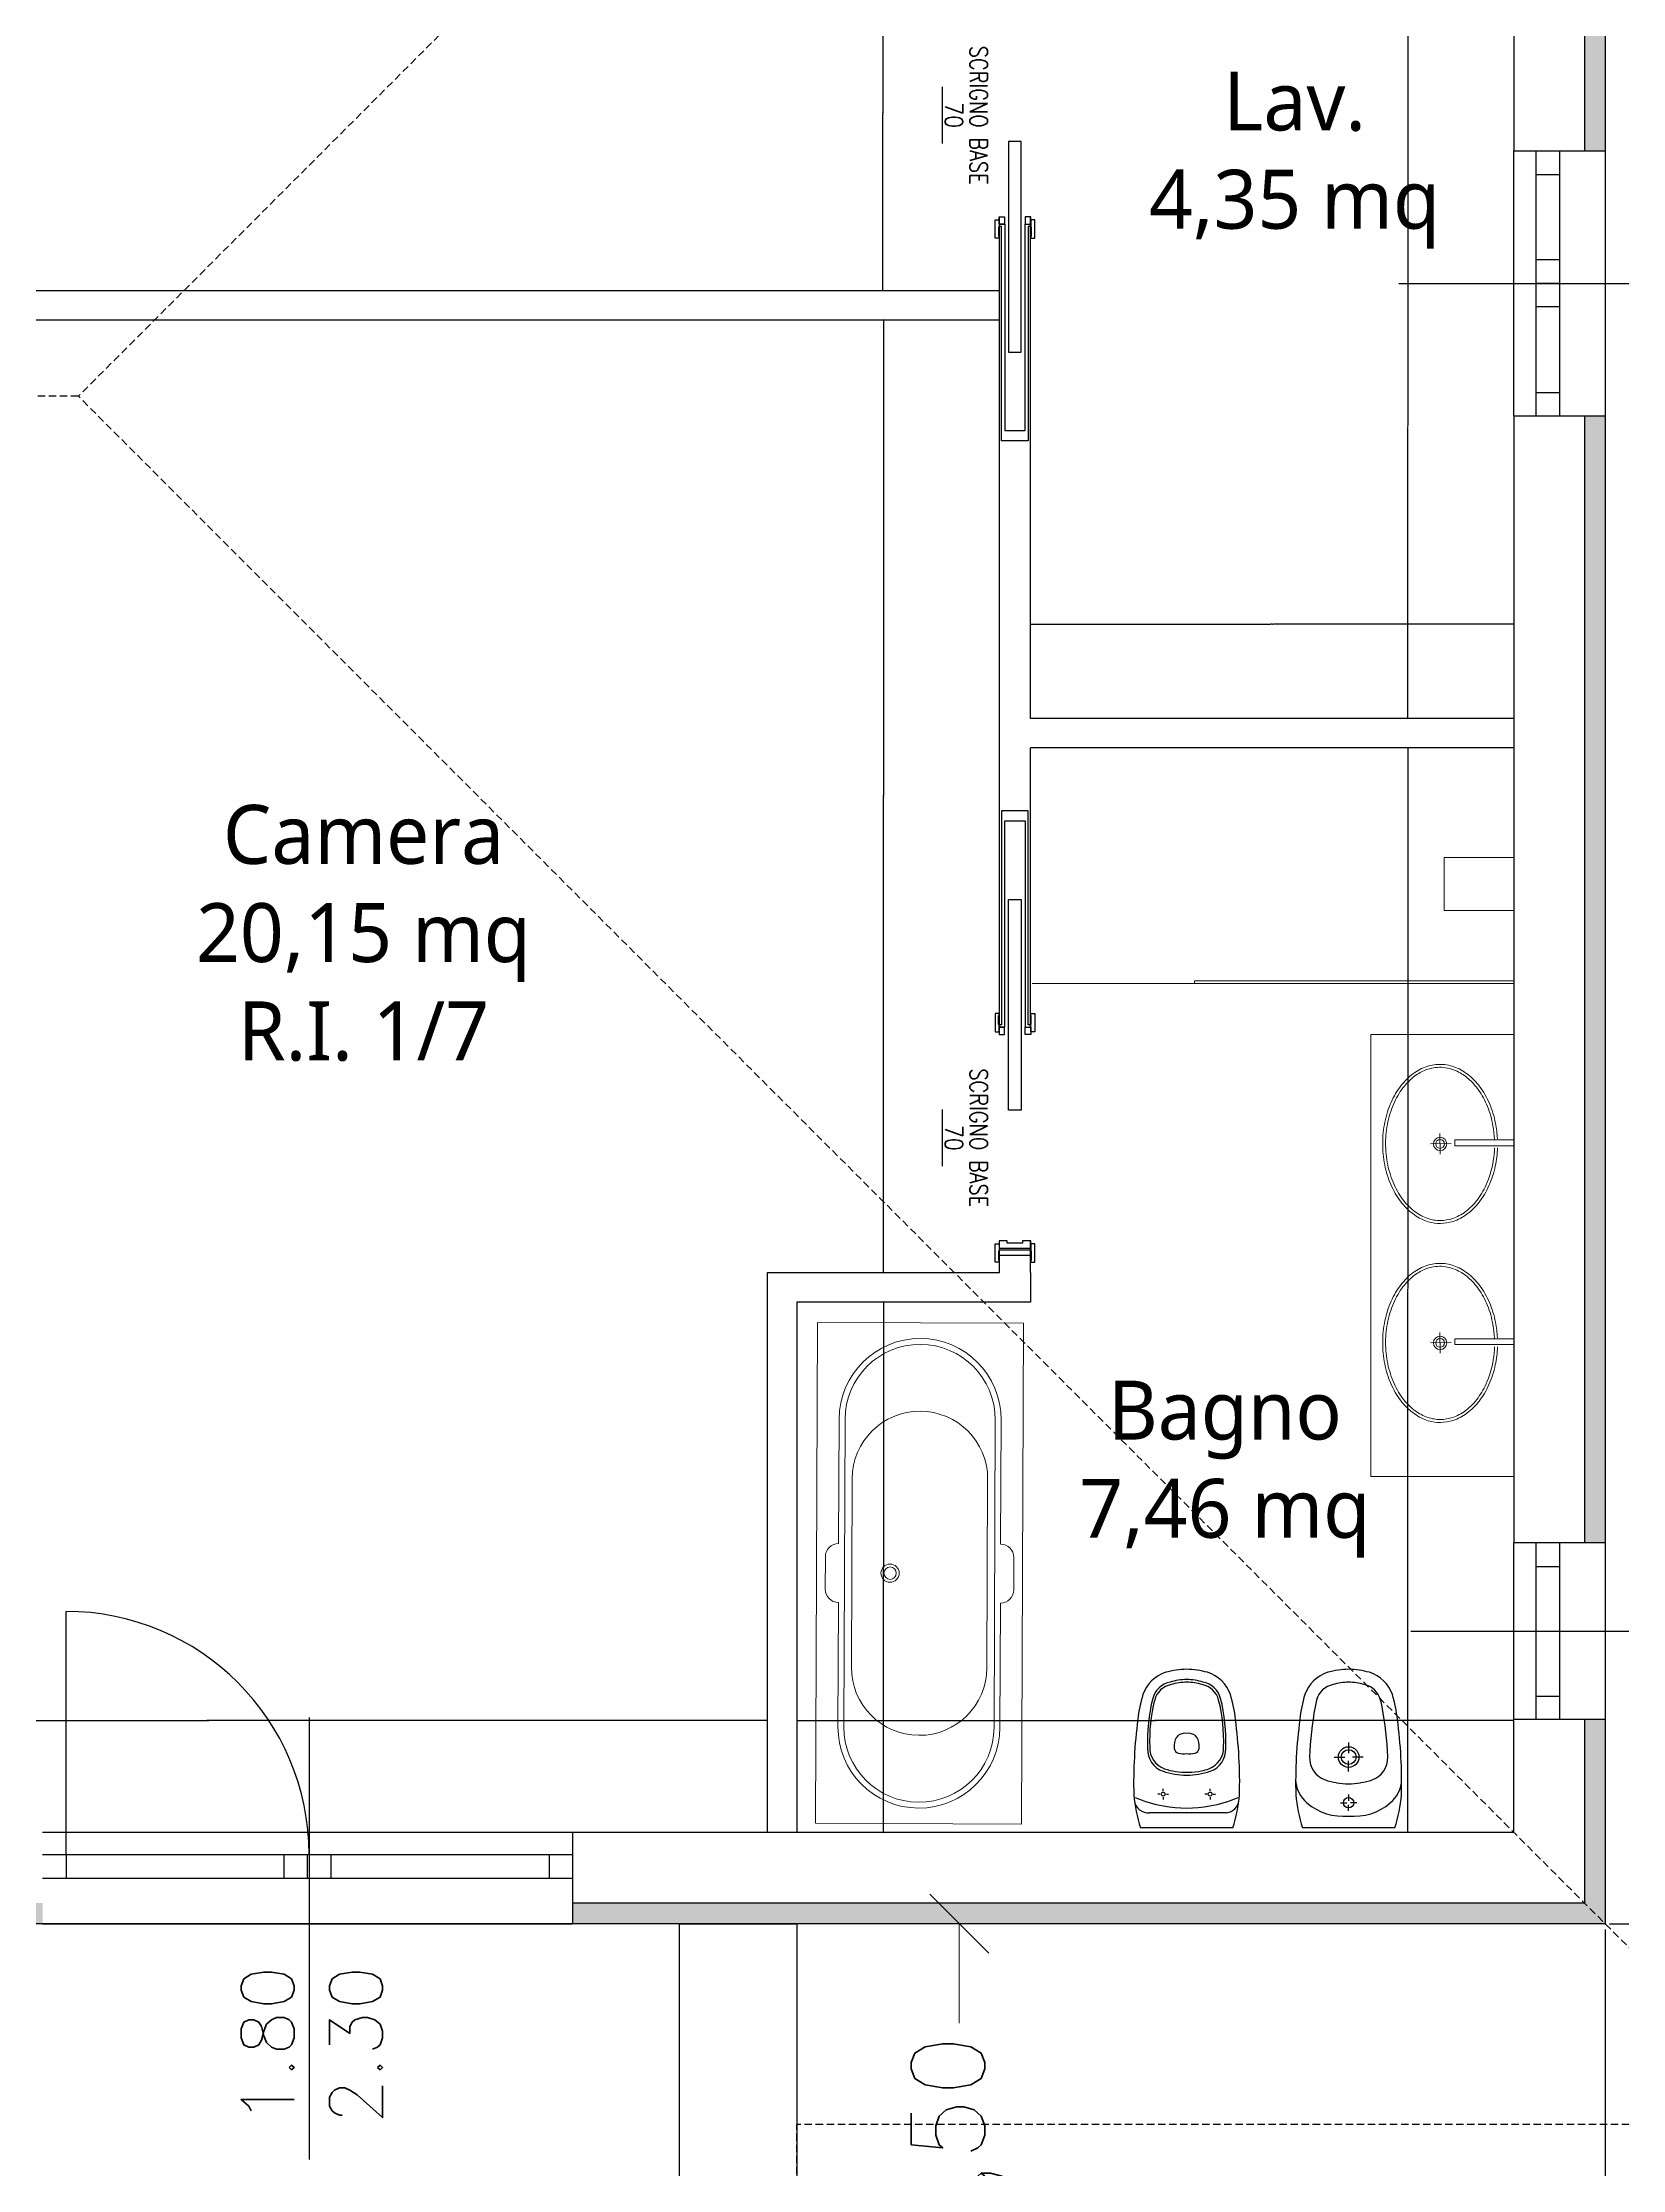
# Model space of a CAD drawing. Header units: metres. Extents: x -2057 to 8255, y -892 to 9175.
# Drawn here: x 3795 to 4332, y 7519 to 8241 of the extents above; entities that cross this region are included whole.
import ezdxf
from ezdxf.enums import TextEntityAlignment as Align

# ---------------------------------------------------------------- set-up
doc = ezdxf.new("R2010")
doc.units = ezdxf.units.M
doc.header["$LTSCALE"] = 10
doc.header["$PDMODE"] = 35
doc.header["$PDSIZE"] = 0.1
for name, pattern in [('AUSGEZOGEN', [0]), ('CONTINUA', [0]), ('DASHED2', [0.375, 0.25, -0.125])]:
    doc.linetypes.add(name, pattern=pattern)
doc.layers.add('ARREDO', color=5, linetype='Continuous', lineweight=13)
doc.layers.add('QUOTE', color=13, linetype='AUSGEZOGEN', lineweight=18)
for name, color, linetype in [('Muri', 3, 'Continuous'), ('Retino', 8, 'Continuous'), ('Sottile', 5, 'Continuous'), ('Testi', 3, 'Continuous'), ('Verde', 84, 'Continuous')]:
    doc.layers.add(name, color=color, linetype=linetype)
doc.styles.add('SIMPLEX', font='simplex.shx', dxfattribs={"width": 0.7})
doc.styles.get("Standard").update_dxf_attribs({"font": 'romans.shx'})
doc.styles.add('STYLE2', font='l_10646.ttf')
doc.dimstyles.new('ISO-25', dxfattribs={"dimtxt": 0.25, "dimasz": 0.2, "dimexe": 0.1, "dimexo": 0.1, "dimgap": 0.1, "dimtad": 0, "dimzin": 1, "dimtxsty": 'Standard', "dimblk": 'OBLIQUE', "dimcen": 2.5, "dimclrt": 2, "dimadec": 0, "dimazin": 0, "dimtfac": 1, "dimtmove": 0, "dimatfit": 3, "dimfxl": 1, "dimarcsym": 0})

# ---------------------------------------------------------------- blocks, each defined once
blk = doc.blocks.new('_Oblique')
at = {"color": 0, "linetype": 'ByBlock', "lineweight": -2}
blk.add_line((-0.5, -0.5), (0.5, 0.5), dxfattribs=at)
blk = doc.blocks.new('*D70')
at = {"layer": 'Defpoints', "color": 0, "transparency": 16777216}
for p in [(4326.04, 8637.76), (4502.6, 8637.76), (4326.04, 7602.76)]:
    blk.add_point(p, dxfattribs=at)
at = {"layer": 'QUOTE', "color": 0, "lineweight": -2, "transparency": 16777216}
for p, q in [((4327.54, 8637.76), (4502.7, 8637.76)), ((4502.6, 8637.76), (4502.6, 8121.08)), ((4502.6, 7602.76), (4502.6, 8119.44)), ((4327.54, 7602.76), (4502.7, 7602.76))]:
    blk.add_line(p, q, dxfattribs=at)
at = {"layer": 'QUOTE', "color": 0, "lineweight": -2, "transparency": 16777216, "xscale": 0.2, "yscale": 0.2, "zscale": 0.2}
for p, rotation in [((4502.6, 8637.76), 90), ((4502.6, 7602.76), 270)]:
    blk.add_blockref('_Oblique', p, dxfattribs=dict(at, rotation=rotation))
at = {"layer": 'QUOTE', "color": 2, "transparency": 16777216, "insert": (4502.6, 8120.26), "char_height": 0.25, "attachment_point": 5, "rotation": 90}
blk.add_mtext('1035,00', dxfattribs=at)
blk = doc.blocks.new('addas')
at = {"layer": 'ARREDO'}
for p, q in [((2700.2215, 887.9519), (2700.2215, 888.1319)), ((2700.4583, 888.1319), (2700.2215, 888.1319)), ((2700.4583, 887.9519), (2700.2215, 887.9519)), ((2700.4583, 887.7033), (2698.8233, 887.7033)), ((2700.4583, 887.7133), (2699.3744, 887.7133)), ((2699.3744, 887.7133), (2699.3744, 887.7033)), ((2700.4583, 887.5307), (2699.9733, 887.5307)), ((2699.9733, 886.0307), (2699.9733, 887.5307)), ((2700.2583, 887.1534), (2700.2583, 887.1734)), ((2700.2583, 887.1734), (2700.4583, 887.1734)), ((2700.4583, 887.1534), (2700.2583, 887.1534)), ((2698.0872, 884.8536), (2698.0939, 886.5536)), ((2698.0939, 886.5536), (2698.7939, 886.5508)), ((2698.7939, 886.5508), (2698.7872, 884.8508)), ((2700.2583, 886.4781), (2700.2583, 886.4981)), ((2700.2583, 886.4981), (2700.4583, 886.4981)), ((2700.4583, 886.4781), (2700.2583, 886.4781)), ((2698.1659, 885.8033), (2698.1676, 886.2253)), ((2698.1835, 885.1812), (2698.1876, 886.2252)), ((2698.6976, 886.2232), (2698.6935, 885.1792)), ((2698.7176, 886.2231), (2698.7159, 885.8011)), ((2698.2093, 885.3831), (2698.2118, 886.0231)), ((2698.6718, 886.0213), (2698.6693, 885.3813)), ((2700.4583, 886.0307), (2699.9733, 886.0307)), ((2698.1203, 885.6485), (2698.1208, 885.7585)), ((2698.7608, 885.7559), (2698.7603, 885.6459)), ((2698.1635, 885.1813), (2698.1651, 885.6033)), ((2698.7151, 885.6011), (2698.7135, 885.1791)), ((2698.7872, 884.8508), (2698.0872, 884.8536))]:
    blk.add_line(p, q, dxfattribs=at)
at = {"layer": 'ARREDO', "linetype": 'CONTINUA', "lineweight": -3}
for p, q in [((2699.848, 885.0785), (2699.8844, 885.0785)), ((2699.8975, 885.128), (2699.8975, 885.0915)), ((2699.947, 885.0785), (2699.9105, 885.0785)), ((2699.8975, 885.029), (2699.8975, 885.0654)), ((2699.2569, 884.9528), (2699.25, 884.9528)), ((2699.2679, 884.9638), (2699.2679, 884.9708)), ((2699.2679, 884.9418), (2699.2679, 884.9348)), ((2699.2789, 884.9528), (2699.2859, 884.9528)), ((2699.416, 884.9528), (2699.409, 884.9528)), ((2699.427, 884.9638), (2699.427, 884.9708)), ((2699.427, 884.9418), (2699.427, 884.9348)), ((2699.438, 884.9528), (2699.445, 884.9528)), ((2699.8975, 884.9511), (2699.8975, 884.9301)), ((2699.4834, 884.8895), (2699.2218, 884.8895)), ((2699.8698, 884.9235), (2699.8908, 884.9235)), ((2699.8975, 884.8958), (2699.8975, 884.9168)), ((2699.9251, 884.9235), (2699.9041, 884.9235)), ((2699.504, 884.8387), (2699.191, 884.8387)), ((2700.054, 884.8387), (2699.741, 884.8387))]:
    blk.add_line(p, q, dxfattribs=at)
at = {"layer": 'ARREDO'}
for points in [[(2700.2075, 887.1944), (2700.2085, 887.1244)], [(2700.2458, 887.1603), (2700.1758, 887.1594)], [(2700.2075, 886.5191), (2700.2085, 886.4491)], [(2700.2458, 886.485), (2700.1758, 886.4841)]]:
    blk.add_lwpolyline(points, dxfattribs=at)
for centre, radius in [((2700.208, 887.1594), 0.0225), ((2700.208, 887.1594), 0.015), ((2700.208, 886.4841), 0.0225), ((2700.208, 886.4841), 0.015), ((2698.3405, 885.7026), 0.031), ((2698.3405, 885.7026), 0.021)]:
    blk.add_circle(centre, radius, dxfattribs=at)
at = {"layer": 'ARREDO', "linetype": 'CONTINUA', "lineweight": -3}
for centre, radius in [((2699.8975, 885.0785), 0.035), ((2699.8975, 885.0785), 0.025), ((2699.2679, 884.9528), 0.00653), ((2699.427, 884.9528), 0.00653), ((2699.8975, 884.9235), 0.0175)]:
    blk.add_circle(centre, radius, dxfattribs=at)
at = {"layer": 'ARREDO'}
for centre, radius, start, end in [((2698.4426, 886.2242), 0.275, 359.7735, 179.7735), ((2698.4426, 886.2242), 0.255, 359.7735, 179.7735), ((2698.4418, 886.0222), 0.23, 359.7735, 179.7735), ((2698.1658, 885.7583), 0.045, 89.7735, 179.7735), ((2698.7158, 885.7561), 0.045, 359.7735, 89.7735), ((2698.1653, 885.6483), 0.045, 179.7735, 269.7735), ((2698.7153, 885.6461), 0.045, 269.7735, 359.7735), ((2698.4393, 885.3822), 0.23, 179.7735, 359.7735), ((2698.4385, 885.1802), 0.275, 179.7735, 359.7735), ((2698.4385, 885.1802), 0.255, 179.7735, 359.7735)]:
    blk.add_arc(centre, radius, start, end, dxfattribs=at)
at = {"layer": 'ARREDO', "linetype": 'CONTINUA', "lineweight": -3}
for centre, radius, start, end in [((2699.3122, 885.2523), 0.1194, 107.44085, 161.40844), ((2699.3602, 885.0303), 0.3462, 92.11026, 104.01132), ((2699.3347, 885.0303), 0.3462, 75.98868, 87.88974), ((2699.3828, 885.2523), 0.1194, 18.59156, 72.55915), ((2699.8622, 885.2523), 0.1194, 107.44085, 161.40844), ((2699.9102, 885.0303), 0.3462, 92.11026, 104.01132), ((2699.8847, 885.0303), 0.3462, 75.98868, 87.88974), ((2699.9328, 885.2523), 0.1194, 18.59156, 72.55915), ((2699.3059, 885.2581), 0.0762, 101.07916, 165.20186), ((2699.3083, 885.2537), 0.0718, 101.07916, 165.20186), ((2699.353, 885.1204), 0.2213, 91.43507, 106.21056), ((2699.3527, 885.1239), 0.2087, 91.43507, 106.21056), ((2699.3419, 885.1204), 0.2213, 73.78944, 88.56493), ((2699.3423, 885.1239), 0.2087, 73.78944, 88.56493), ((2699.3867, 885.2537), 0.0718, 14.79814, 78.92084), ((2699.3891, 885.2581), 0.0762, 14.79814, 78.92084), ((2699.8583, 885.2537), 0.0718, 101.07916, 165.20186), ((2699.9027, 885.1239), 0.2087, 91.43507, 106.21056), ((2699.8923, 885.1239), 0.2087, 73.78944, 88.56493), ((2699.9367, 885.2537), 0.0718, 14.79814, 78.92084), ((2699.5692, 885.1714), 0.3888, 162.18326, 174.84302), ((2699.8151, 885.1313), 0.6009, 165.91309, 182.21587), ((2699.7883, 885.1342), 0.5666, 165.91309, 182.21587), ((2698.9066, 885.1342), 0.5666, 357.78413, 14.08691), ((2698.8799, 885.1313), 0.6009, 357.78413, 14.08691), ((2699.1258, 885.1714), 0.3888, 5.15698, 17.81674), ((2700.1192, 885.1714), 0.3888, 162.18326, 174.84302), ((2701.0695, 885.0199), 1.3063, 169.91364, 177.41666), ((2700.3383, 885.1342), 0.5666, 165.91309, 168.34067), ((2699.4566, 885.1342), 0.5666, 11.65933, 14.08691), ((2698.7254, 885.0199), 1.3063, 2.58334, 10.08636), ((2699.6758, 885.1714), 0.3888, 5.15698, 17.81674), ((2700.763, 884.9918), 1.5955, 172.2735, 181.50878), ((2699.35, 885.1199), 0.0451, 137.09271, 179.85666), ((2699.343, 885.1153), 0.0439, 84.13322, 126.44829), ((2699.352, 885.1153), 0.0439, 53.55171, 95.86678), ((2699.345, 885.1199), 0.0451, 0.14334, 42.90729), ((2697.932, 884.9918), 1.5955, 358.49122, 7.7265), ((2701.313, 884.9918), 1.5955, 172.2735, 181.50878), ((2698.482, 884.9918), 1.5955, 358.49122, 7.7265), ((2699.2942, 885.1051), 0.0796, 177.89881, 250.20474), ((2699.2972, 885.1095), 0.0751, 177.89881, 250.20474), ((2699.335, 885.1143), 0.0303, 175.46052, 193.45786), ((2699.3353, 885.1173), 0.0305, 174.8906, 181.17253), ((2699.3245, 885.1105), 0.0193, 189.66305, 254.00082), ((2699.3382, 885.1784), 0.0886, 257.58488, 276.00433), ((2699.3567, 885.1784), 0.0886, 263.99567, 282.41512), ((2699.3705, 885.1105), 0.0193, 285.99918, 350.33695), ((2699.36, 885.1143), 0.0303, 346.54214, 4.53948), ((2699.3597, 885.1173), 0.0305, 358.82747, 5.1094), ((2699.3977, 885.1095), 0.0751, 289.79526, 2.10119), ((2699.4008, 885.1051), 0.0796, 289.79526, 2.10119), ((2699.8442, 885.0759), 0.0796, 177.89881, 250.20474), ((2699.9508, 885.0759), 0.0796, 289.79526, 2.10119), ((2699.329, 885.2018), 0.1824, 250.20474, 263.01148), ((2699.33, 885.2007), 0.172, 250.20474, 263.01148), ((2699.3475, 885.2133), 0.1968, 258.06656, 281.93344), ((2699.3486, 885.2597), 0.2331, 260.25038, 282.29586), ((2699.366, 885.2018), 0.1824, 276.98852, 289.79526), ((2699.3649, 885.2007), 0.172, 281.17037, 289.79526), ((2699.6214, 884.9855), 0.4548, 184.50843, 198.83563), ((2699.2167, 884.9364), 0.0471, 186.26141, 276.26141), ((2699.3218, 885.2647), 0.3557, 245.24477, 261.44862), ((2699.3732, 885.2647), 0.3557, 278.55138, 294.75523), ((2699.4783, 884.9364), 0.0471, 276.26141, 353.73859), ((2699.0736, 884.9855), 0.4548, 341.16437, 355.49157), ((2699.8255, 885.0054), 0.108, 181.80977, 230.00532), ((2700.1714, 884.9855), 0.4548, 184.50843, 198.83563), ((2699.879, 885.1726), 0.1824, 250.20474, 263.01148), ((2699.8975, 885.184), 0.1968, 258.06656, 281.93344), ((2699.916, 885.1726), 0.1824, 276.98852, 289.79526), ((2699.9695, 885.0054), 0.108, 309.99468, 358.19023), ((2699.6236, 884.9855), 0.4548, 341.16437, 355.49157), ((2699.3475, 885.3102), 0.4049, 258.80461, 281.19539), ((2699.8802, 885.0706), 0.1932, 230.00532, 275.13618), ((2699.9148, 885.0706), 0.1932, 264.86382, 309.99468)]:
    blk.add_arc(centre, radius, start, end, dxfattribs=at)
at = {"layer": 'ARREDO'}
for points, knots in [([(2700.4028, 887.1462), (2700.4021, 887.1253), (2700.3996, 887.1045), (2700.3905, 887.0609), (2700.3833, 887.0384), (2700.3648, 886.9971), (2700.3536, 886.9782), (2700.3282, 886.9455), (2700.3141, 886.9317), (2700.2842, 886.9097), (2700.2684, 886.9016), (2700.2381, 886.8918), (2700.2237, 886.8895), (2700.2093, 886.8894), (2700.1955, 886.8894), (2700.1817, 886.8914), (2700.1519, 886.9002), (2700.136, 886.908), (2700.1058, 886.9292), (2700.0914, 886.9427), (2700.0655, 886.9748), (2700.054, 886.9933), (2700.0349, 887.0342), (2700.0272, 887.0565), (2700.0166, 887.1032), (2700.0137, 887.1276), (2700.0126, 887.1766), (2700.0145, 887.2012), (2700.023, 887.2486), (2700.0297, 887.2715), (2700.047, 887.3138), (2700.0578, 887.3332), (2700.0823, 887.3672), (2700.0961, 887.3818), (2700.1256, 887.4053), (2700.1412, 887.4142), (2700.1732, 887.4262), (2700.1895, 887.4292), (2700.2221, 887.4296), (2700.2385, 887.4269), (2700.2706, 887.4157), (2700.2864, 887.4072), (2700.3162, 887.3844), (2700.3302, 887.3702), (2700.3553, 887.3368), (2700.3664, 887.3176), (2700.3844, 887.2758), (2700.3915, 887.2531), (2700.3996, 887.2121), (2700.4017, 887.1942), (2700.4026, 887.1762)], [4.763333, 4.763333, 4.763333, 4.763333, 4.989867, 4.989867, 5.254661, 5.254661, 5.519456, 5.519456, 5.784251, 5.784251, 6.049045, 6.049045, 6.283185, 6.283185, 6.283185, 6.506748, 6.506748, 6.771543, 6.771543, 7.036337, 7.036337, 7.301132, 7.301132, 7.565927, 7.565927, 7.830721, 7.830721, 8.095516, 8.095516, 8.360311, 8.360311, 8.625105, 8.625105, 8.8899, 8.8899, 9.154695, 9.154695, 9.419489, 9.419489, 9.684284, 9.684284, 9.949079, 9.949079, 10.213873, 10.213873, 10.478668, 10.478668, 10.743463, 10.743463, 10.938298, 10.938298, 10.938298, 10.938298]), ([(2700.2092, 886.8994), (2700.1947, 886.8994), (2700.1803, 886.9017), (2700.1516, 886.9115), (2700.1374, 886.9189), (2700.1102, 886.9388), (2700.0971, 886.9513), (2700.0725, 886.9822), (2700.0612, 887.0009), (2700.0425, 887.0423), (2700.0352, 887.065), (2700.0254, 887.1123), (2700.0229, 887.137), (2700.0231, 887.1864), (2700.0258, 887.211), (2700.0359, 887.2581), (2700.0434, 887.2806), (2700.0624, 887.3214), (2700.0739, 887.3399), (2700.0975, 887.3687), (2700.1093, 887.38), (2700.1338, 887.3983), (2700.1466, 887.4054), (2700.1771, 887.4172), (2700.195, 887.4201), (2700.2308, 887.4186), (2700.2487, 887.4141), (2700.2793, 887.3995), (2700.2922, 887.391), (2700.3167, 887.3696), (2700.3283, 887.3568), (2700.3504, 887.3256), (2700.3607, 887.3067), (2700.3773, 887.2656), (2700.3836, 887.2433), (2700.3902, 887.2057), (2700.3919, 887.1908), (2700.3926, 887.1757)], [6.283185, 6.283185, 6.283185, 6.283185, 6.536038, 6.536038, 6.788891, 6.788891, 7.043196, 7.043196, 7.317291, 7.317291, 7.591386, 7.591386, 7.86548, 7.86548, 8.139575, 8.139575, 8.41367, 8.41367, 8.687765, 8.687765, 8.917893, 8.917893, 9.148021, 9.148021, 9.460178, 9.460178, 9.772335, 9.772335, 10.007807, 10.007807, 10.243278, 10.243278, 10.507183, 10.507183, 10.771088, 10.771088, 10.938298, 10.938298, 10.938298, 10.938298]), ([(2700.3928, 887.1465), (2700.3923, 887.1316), (2700.3909, 887.1168), (2700.3839, 887.0732), (2700.3756, 887.0453), (2700.3553, 887.0006), (2700.3445, 886.9826), (2700.3208, 886.9523), (2700.3079, 886.9398), (2700.2805, 886.9193), (2700.2659, 886.9115), (2700.2372, 886.9018), (2700.2232, 886.8995), (2700.2092, 886.8994)], [4.763333, 4.763333, 4.763333, 4.763333, 4.929237, 4.929237, 5.261046, 5.261046, 5.524242, 5.524242, 5.776229, 5.776229, 6.038591, 6.038591, 6.283185, 6.283185, 6.283185, 6.283185]), ([(2700.4028, 886.4709), (2700.4021, 886.45), (2700.3996, 886.4292), (2700.3905, 886.3856), (2700.3833, 886.3631), (2700.3648, 886.3218), (2700.3536, 886.3029), (2700.3282, 886.2702), (2700.3141, 886.2564), (2700.2842, 886.2344), (2700.2684, 886.2263), (2700.2381, 886.2165), (2700.2237, 886.2142), (2700.2093, 886.2141), (2700.1955, 886.2141), (2700.1817, 886.2161), (2700.1519, 886.2249), (2700.136, 886.2327), (2700.1058, 886.2539), (2700.0914, 886.2674), (2700.0655, 886.2995), (2700.054, 886.318), (2700.0349, 886.3589), (2700.0272, 886.3812), (2700.0166, 886.4279), (2700.0137, 886.4523), (2700.0126, 886.5013), (2700.0145, 886.5258), (2700.023, 886.5733), (2700.0297, 886.5962), (2700.047, 886.6385), (2700.0578, 886.6579), (2700.0823, 886.6919), (2700.0961, 886.7065), (2700.1256, 886.73), (2700.1412, 886.7389), (2700.1732, 886.7509), (2700.1895, 886.7539), (2700.2221, 886.7543), (2700.2385, 886.7516), (2700.2706, 886.7404), (2700.2864, 886.7319), (2700.3162, 886.7091), (2700.3302, 886.6949), (2700.3553, 886.6615), (2700.3664, 886.6423), (2700.3844, 886.6005), (2700.3915, 886.5778), (2700.3996, 886.5368), (2700.4017, 886.5189), (2700.4026, 886.5009)], [4.763333, 4.763333, 4.763333, 4.763333, 4.989867, 4.989867, 5.254661, 5.254661, 5.519456, 5.519456, 5.784251, 5.784251, 6.049045, 6.049045, 6.283185, 6.283185, 6.283185, 6.506748, 6.506748, 6.771543, 6.771543, 7.036337, 7.036337, 7.301132, 7.301132, 7.565927, 7.565927, 7.830721, 7.830721, 8.095516, 8.095516, 8.360311, 8.360311, 8.625105, 8.625105, 8.8899, 8.8899, 9.154695, 9.154695, 9.419489, 9.419489, 9.684284, 9.684284, 9.949079, 9.949079, 10.213873, 10.213873, 10.478668, 10.478668, 10.743463, 10.743463, 10.938298, 10.938298, 10.938298, 10.938298]), ([(2700.2092, 886.2241), (2700.1947, 886.2241), (2700.1803, 886.2264), (2700.1516, 886.2362), (2700.1374, 886.2436), (2700.1102, 886.2635), (2700.0971, 886.276), (2700.0725, 886.3069), (2700.0612, 886.3256), (2700.0425, 886.367), (2700.0352, 886.3897), (2700.0254, 886.437), (2700.0229, 886.4617), (2700.0231, 886.5111), (2700.0258, 886.5357), (2700.0359, 886.5828), (2700.0434, 886.6053), (2700.0624, 886.6461), (2700.0739, 886.6645), (2700.0975, 886.6934), (2700.1093, 886.7047), (2700.1338, 886.723), (2700.1466, 886.7301), (2700.1771, 886.7418), (2700.195, 886.7448), (2700.2308, 886.7433), (2700.2487, 886.7388), (2700.2793, 886.7242), (2700.2922, 886.7157), (2700.3167, 886.6943), (2700.3283, 886.6815), (2700.3504, 886.6503), (2700.3607, 886.6314), (2700.3773, 886.5903), (2700.3836, 886.568), (2700.3902, 886.5304), (2700.3919, 886.5155), (2700.3926, 886.5004)], [6.283185, 6.283185, 6.283185, 6.283185, 6.536038, 6.536038, 6.788891, 6.788891, 7.043196, 7.043196, 7.317291, 7.317291, 7.591386, 7.591386, 7.86548, 7.86548, 8.139575, 8.139575, 8.41367, 8.41367, 8.687765, 8.687765, 8.917893, 8.917893, 9.148021, 9.148021, 9.460178, 9.460178, 9.772335, 9.772335, 10.007807, 10.007807, 10.243278, 10.243278, 10.507183, 10.507183, 10.771088, 10.771088, 10.938298, 10.938298, 10.938298, 10.938298]), ([(2700.3928, 886.4712), (2700.3923, 886.4563), (2700.3909, 886.4415), (2700.3839, 886.3979), (2700.3756, 886.37), (2700.3553, 886.3253), (2700.3445, 886.3073), (2700.3208, 886.277), (2700.3079, 886.2645), (2700.2805, 886.244), (2700.2659, 886.2362), (2700.2372, 886.2265), (2700.2232, 886.2242), (2700.2092, 886.2241)], [4.763333, 4.763333, 4.763333, 4.763333, 4.929237, 4.929237, 5.261046, 5.261046, 5.524242, 5.524242, 5.776229, 5.776229, 6.038591, 6.038591, 6.283185, 6.283185, 6.283185, 6.283185])]:
    blk.add_open_spline(points, degree=3, knots=knots, dxfattribs=at)
blk = doc.blocks.new('sadfff')
at = {"layer": 'Sottile'}
for p, q in [((2698.517, 890.7469), (2698.517, 890.5546)), ((2698.517, 887.2763), (2698.517, 887.0841))]:
    blk.add_line(p, q, dxfattribs=at)
for points in [[(2698.709, 891.0707), (2698.7105, 891.0707), (2698.7105, 891.0777), (2698.6975, 891.0777), (2698.6975, 891.0157), (2698.7105, 891.0157), (2698.7105, 891.0407), (2698.709, 891.0407)], [(2698.82, 891.0707), (2698.8185, 891.0707), (2698.8185, 891.0777), (2698.8315, 891.0777), (2698.8315, 891.0157), (2698.8185, 891.0157), (2698.8185, 891.0407), (2698.82, 891.0407)], [(2698.7415, 891.0132), (2698.7415, 891.0132), (2698.7385, 891.0132), (2698.7385, 891.0057), (2698.711, 891.0057), (2698.711, 891.0307), (2698.818, 891.0307), (2698.818, 891.0057), (2698.7905, 891.0057), (2698.7905, 891.0132), (2698.7875, 891.0132), (2698.7875, 891.0132)], [(2698.712, 891.0357), (2698.817, 891.0357), (2698.817, 891.0557), (2698.712, 891.0557)], [(2698.743, 889.8465), (2698.786, 889.8465), (2698.786, 890.5615), (2698.743, 890.5615)], [(2698.709, 890.2407), (2698.7105, 890.2407), (2698.7105, 890.2337), (2698.6975, 890.2337), (2698.6975, 890.2957), (2698.7105, 890.2957), (2698.7105, 890.2707), (2698.709, 890.2707)], [(2698.7295, 890.2807), (2698.711, 890.2807), (2698.711, 890.3057), (2698.7295, 890.3057)], [(2698.7995, 890.2807), (2698.818, 890.2807), (2698.818, 890.3057), (2698.7995, 890.3057)], [(2698.82, 890.2407), (2698.8185, 890.2407), (2698.8185, 890.2337), (2698.8315, 890.2337), (2698.8315, 890.2957), (2698.8185, 890.2957), (2698.8185, 890.2707), (2698.82, 890.2707)], [(2698.743, 887.9893), (2698.786, 887.9893), (2698.786, 887.2743), (2698.743, 887.2743)], [(2698.709, 887.5952), (2698.7105, 887.5952), (2698.7105, 887.6022), (2698.6975, 887.6022), (2698.6975, 887.5402), (2698.7105, 887.5402), (2698.7105, 887.5652), (2698.709, 887.5652)], [(2698.82, 887.5952), (2698.8185, 887.5952), (2698.8185, 887.6022), (2698.8315, 887.6022), (2698.8315, 887.5402), (2698.8185, 887.5402), (2698.8185, 887.5652), (2698.82, 887.5652)], [(2698.7295, 887.5552), (2698.711, 887.5552), (2698.711, 887.5302), (2698.7295, 887.5302)], [(2698.7995, 887.5552), (2698.818, 887.5552), (2698.818, 887.5302), (2698.7995, 887.5302)], [(2698.709, 886.7652), (2698.7105, 886.7652), (2698.7105, 886.7582), (2698.6975, 886.7582), (2698.6975, 886.8202), (2698.7105, 886.8202), (2698.7105, 886.7952), (2698.709, 886.7952)], [(2698.7415, 886.8227), (2698.7415, 886.8227), (2698.7385, 886.8227), (2698.7385, 886.8302), (2698.711, 886.8302), (2698.711, 886.8052), (2698.818, 886.8052), (2698.818, 886.8302), (2698.7905, 886.8302), (2698.7905, 886.8227), (2698.7875, 886.8227), (2698.7875, 886.8227)], [(2698.82, 886.7652), (2698.8185, 886.7652), (2698.8185, 886.7582), (2698.8315, 886.7582), (2698.8315, 886.8202), (2698.8185, 886.8202), (2698.8185, 886.7952), (2698.82, 886.7952)], [(2698.712, 886.8002), (2698.817, 886.8002), (2698.817, 886.7802), (2698.712, 886.7802)]]:
    blk.add_lwpolyline(points, close=True, dxfattribs=at)
for points in [[(2698.817, 890.2807), (2698.817, 890.2727), (2698.8097, 890.2727), (2698.8097, 889.5457), (2698.7193, 889.5457), (2698.7193, 890.2727), (2698.712, 890.2727), (2698.712, 890.2807), (2698.73, 890.2807), (2698.73, 889.5802), (2698.799, 889.5802), (2698.799, 890.2807), (2698.817, 890.2807)], [(2698.817, 887.5552), (2698.817, 887.5632), (2698.8097, 887.5632), (2698.8097, 888.2902), (2698.7193, 888.2902), (2698.7193, 887.5632), (2698.712, 887.5632), (2698.712, 887.5552), (2698.73, 887.5552), (2698.73, 888.2557), (2698.799, 888.2557), (2698.799, 887.5552), (2698.817, 887.5552)]]:
    blk.add_lwpolyline(points, dxfattribs=at)
at = {"layer": 'Sottile', "style": 'SIMPLEX'}
for s, width, p in [('SCRIGNO BASE', 0.8, (2698.6413, 890.6507)), ('70', 0.85, (2698.5571, 890.6507)), ('SCRIGNO BASE', 0.8, (2698.6413, 887.1802)), ('70', 0.85, (2698.5571, 887.1802))]:
    blk.add_text(s, height=0.06, rotation=270, dxfattribs=dict(at, width=width)).set_placement(p, align=Align.MIDDLE)
blk = doc.blocks.new('*D82')
at = {"layer": 'Defpoints', "color": 0, "transparency": 16777216}
for p in [(4051.64, 7671.7), (4051.64, 7671.7), (4295.04, 7671.7)]:
    blk.add_point(p, dxfattribs=at)
at = {"layer": 'QUOTE', "color": 0, "lineweight": -2, "transparency": 16777216}
for p, q in [((4051.64, 7671.7), (4172.79, 7671.7)), ((4295.04, 7671.7), (4173.89, 7671.7)), ((4295.04, 7671.8), (4295.04, 7671.8))]:
    blk.add_line(p, q, dxfattribs=at)
at = {"layer": 'QUOTE', "color": 0, "lineweight": -2, "transparency": 16777216, "xscale": 0.15, "yscale": 0.15, "zscale": 0.15, "rotation": 180}
blk.add_blockref('_Oblique', (4051.64, 7671.7), dxfattribs=at)
at = {"layer": 'QUOTE', "color": 0, "lineweight": -2, "transparency": 16777216, "xscale": 0.15, "yscale": 0.15, "zscale": 0.15}
blk.add_blockref('_Oblique', (4295.04, 7671.7), dxfattribs=at)
at = {"layer": 'QUOTE', "color": 2, "transparency": 16777216, "insert": (4173.34, 7671.7), "char_height": 0.18, "attachment_point": 5}
blk.add_mtext('243,40', dxfattribs=at)
blk = doc.blocks.new('*D83')
at = {"layer": 'Defpoints', "color": 0, "transparency": 16777216}
for p in [(3661.67, 7671.7), (3661.67, 7671.7), (4041.64, 7671.7)]:
    blk.add_point(p, dxfattribs=at)
at = {"layer": 'QUOTE', "color": 0, "lineweight": -2, "transparency": 16777216}
for p, q in [((3661.67, 7671.7), (3851.11, 7671.7)), ((4041.64, 7671.7), (3852.2, 7671.7)), ((4041.64, 7671.8), (4041.64, 7671.8))]:
    blk.add_line(p, q, dxfattribs=at)
at = {"layer": 'QUOTE', "color": 0, "lineweight": -2, "transparency": 16777216, "xscale": 0.15, "yscale": 0.15, "zscale": 0.15, "rotation": 180}
blk.add_blockref('_Oblique', (3661.67, 7671.7), dxfattribs=at)
at = {"layer": 'QUOTE', "color": 0, "lineweight": -2, "transparency": 16777216, "xscale": 0.15, "yscale": 0.15, "zscale": 0.15}
blk.add_blockref('_Oblique', (4041.64, 7671.7), dxfattribs=at)
at = {"layer": 'QUOTE', "color": 2, "transparency": 16777216, "insert": (3851.66, 7671.7), "char_height": 0.18, "attachment_point": 5}
blk.add_mtext('379,97', dxfattribs=at)
blk = doc.blocks.new('*D87')
at = {"layer": 'Defpoints', "color": 0, "transparency": 16777216}
for p in [(4259.02, 8277.05), (4259.02, 8011.8), (4259.02, 8011.8)]:
    blk.add_point(p, dxfattribs=at)
at = {"layer": 'QUOTE', "color": 0, "lineweight": -2, "transparency": 16777216}
for p, q in [((4259.02, 8277.05), (4259.02, 8111.38)), ((4259.02, 8011.8), (4259.02, 8110.28))]:
    blk.add_line(p, q, dxfattribs=at)
at = {"layer": 'QUOTE', "color": 0, "lineweight": -2, "transparency": 16777216, "xscale": 0.15, "yscale": 0.15, "zscale": 0.15}
for p, rotation in [((4259.02, 8277.05), 90), ((4259.02, 8011.8), 270)]:
    blk.add_blockref('_Oblique', p, dxfattribs=dict(at, rotation=rotation))
at = {"layer": 'QUOTE', "color": 2, "transparency": 16777216, "insert": (4259.02, 8110.83), "char_height": 0.18, "attachment_point": 5, "rotation": 90}
blk.add_mtext('265,24', dxfattribs=at)
blk = doc.blocks.new('*D88')
at = {"layer": 'Defpoints', "color": 0, "transparency": 16777216}
for p in [(4259.02, 8001.8), (4259.02, 7633.76), (4259.02, 7633.76)]:
    blk.add_point(p, dxfattribs=at)
at = {"layer": 'QUOTE', "color": 0, "lineweight": -2, "transparency": 16777216}
for p, q in [((4258.92, 8001.8), (4258.92, 8001.8)), ((4259.02, 8001.8), (4259.02, 7818.33)), ((4259.02, 7633.76), (4259.02, 7817.23))]:
    blk.add_line(p, q, dxfattribs=at)
at = {"layer": 'QUOTE', "color": 0, "lineweight": -2, "transparency": 16777216, "xscale": 0.15, "yscale": 0.15, "zscale": 0.15}
for p, rotation in [((4259.02, 8001.8), 90), ((4259.02, 7633.76), 270)]:
    blk.add_blockref('_Oblique', p, dxfattribs=dict(at, rotation=rotation))
at = {"layer": 'QUOTE', "color": 2, "transparency": 16777216, "insert": (4259.02, 7817.78), "char_height": 0.18, "attachment_point": 5, "rotation": 90}
blk.add_mtext('368,04', dxfattribs=at)
blk = doc.blocks.new('*D89')
at = {"layer": 'Defpoints', "color": 0, "transparency": 16777216}
for p in [(4130.91, 8043.82), (4130.91, 8043.82), (4295.04, 8043.82)]:
    blk.add_point(p, dxfattribs=at)
at = {"layer": 'QUOTE', "color": 0, "lineweight": -2, "transparency": 16777216}
for p, q in [((4130.91, 8043.82), (4212.44, 8043.82)), ((4295.04, 8043.82), (4213.5, 8043.82))]:
    blk.add_line(p, q, dxfattribs=at)
at = {"layer": 'QUOTE', "color": 0, "lineweight": -2, "transparency": 16777216, "xscale": 0.15, "yscale": 0.15, "zscale": 0.15, "rotation": 180}
blk.add_blockref('_Oblique', (4130.91, 8043.82), dxfattribs=at)
at = {"layer": 'QUOTE', "color": 0, "lineweight": -2, "transparency": 16777216, "xscale": 0.15, "yscale": 0.15, "zscale": 0.15}
blk.add_blockref('_Oblique', (4295.04, 8043.82), dxfattribs=at)
at = {"layer": 'QUOTE', "color": 2, "transparency": 16777216, "insert": (4212.97, 8043.82), "char_height": 0.18, "attachment_point": 5}
blk.add_mtext('164,13', dxfattribs=at)
blk = doc.blocks.new('*D90')
at = {"layer": 'Defpoints', "color": 0, "transparency": 16777216}
for p in [(4081.02, 8147.05), (4081.02, 8147.05), (4081.02, 7823.76)]:
    blk.add_point(p, dxfattribs=at)
at = {"layer": 'QUOTE', "color": 0, "lineweight": -2, "transparency": 16777216}
for p, q in [((4081.02, 8147.05), (4081.02, 7985.95)), ((4081.02, 7823.76), (4081.02, 7984.86))]:
    blk.add_line(p, q, dxfattribs=at)
at = {"layer": 'QUOTE', "color": 0, "lineweight": -2, "transparency": 16777216, "xscale": 0.15, "yscale": 0.15, "zscale": 0.15}
for p, rotation in [((4081.02, 8147.05), 90), ((4081.02, 7823.76), 270)]:
    blk.add_blockref('_Oblique', p, dxfattribs=dict(at, rotation=rotation))
at = {"layer": 'QUOTE', "color": 2, "transparency": 16777216, "insert": (4081.02, 7985.41), "char_height": 0.18, "attachment_point": 5, "rotation": 90}
blk.add_mtext('323,28', dxfattribs=at)
blk = doc.blocks.new('*D91')
at = {"layer": 'Defpoints', "color": 0, "transparency": 16777216}
for p in [(4081.02, 7813.76), (4081.02, 7633.76), (4081.02, 7633.76)]:
    blk.add_point(p, dxfattribs=at)
at = {"layer": 'QUOTE', "color": 0, "lineweight": -2, "transparency": 16777216}
for p, q in [((4080.92, 7813.76), (4080.92, 7813.76)), ((4081.02, 7813.76), (4081.02, 7724.3)), ((4081.02, 7633.76), (4081.02, 7723.23))]:
    blk.add_line(p, q, dxfattribs=at)
at = {"layer": 'QUOTE', "color": 0, "lineweight": -2, "transparency": 16777216, "xscale": 0.15, "yscale": 0.15, "zscale": 0.15}
for p, rotation in [((4081.02, 7813.76), 90), ((4081.02, 7633.76), 270)]:
    blk.add_blockref('_Oblique', p, dxfattribs=dict(at, rotation=rotation))
at = {"layer": 'QUOTE', "color": 2, "transparency": 16777216, "insert": (4081.02, 7723.76), "char_height": 0.18, "attachment_point": 5, "rotation": 90}
blk.add_mtext('180,00', dxfattribs=at)
blk = doc.blocks.new('*D92')
at = {"layer": 'Defpoints', "color": 0, "transparency": 16777216}
for p in [(4080.83, 8277.05), (4080.83, 8277.05), (4080.83, 8157.05)]:
    blk.add_point(p, dxfattribs=at)
at = {"layer": 'QUOTE', "color": 0, "lineweight": -2, "transparency": 16777216}
for p, q in [((4080.83, 8277.05), (4080.83, 8217.58)), ((4080.83, 8157.05), (4080.83, 8216.52))]:
    blk.add_line(p, q, dxfattribs=at)
at = {"layer": 'QUOTE', "color": 0, "lineweight": -2, "transparency": 16777216, "xscale": 0.15, "yscale": 0.15, "zscale": 0.15}
for p, rotation in [((4080.83, 8277.05), 90), ((4080.83, 8157.05), 270)]:
    blk.add_blockref('_Oblique', p, dxfattribs=dict(at, rotation=rotation))
at = {"layer": 'QUOTE', "color": 2, "transparency": 16777216, "insert": (4080.83, 8217.05), "char_height": 0.18, "attachment_point": 5, "rotation": 90}
blk.add_mtext('120,00', dxfattribs=at)
blk = doc.blocks.new('*D80')
at = {"layer": 'Defpoints', "color": 0, "transparency": 16777216}
for p in [(4326.04, 7602.76), (4051.61, 7452.76), (4326.04, 7205.08)]:
    blk.add_point(p, dxfattribs=at)
at = {"layer": 'QUOTE', "color": 0, "lineweight": -2, "transparency": 16777216}
for p, q in [((4326.04, 7600.76), (4326.04, 7204.98)), ((4051.61, 7450.76), (4051.61, 7204.98)), ((4051.61, 7205.08), (4188.1, 7205.08)), ((4326.04, 7205.08), (4189.54, 7205.08))]:
    blk.add_line(p, q, dxfattribs=at)
at = {"layer": 'QUOTE', "color": 0, "lineweight": -2, "transparency": 16777216, "xscale": 0.2, "yscale": 0.2, "zscale": 0.2, "rotation": 180}
blk.add_blockref('_Oblique', (4051.61, 7205.08), dxfattribs=at)
at = {"layer": 'QUOTE', "color": 0, "lineweight": -2, "transparency": 16777216, "xscale": 0.2, "yscale": 0.2, "zscale": 0.2}
blk.add_blockref('_Oblique', (4326.04, 7205.08), dxfattribs=at)
at = {"layer": 'QUOTE', "color": 2, "transparency": 16777216, "insert": (4188.82, 7205.08), "char_height": 0.25, "attachment_point": 5}
blk.add_mtext('274,43', dxfattribs=at)
blk = doc.blocks.new('*D98')
at = {"layer": 'Defpoints', "color": 0, "transparency": 16777216}
for p in [(3729.78, 7602.76), (4051.61, 7602.76), (4051.61, 7382.76)]:
    blk.add_point(p, dxfattribs=at)
at = {"layer": 'QUOTE', "color": 0, "lineweight": -2, "transparency": 16777216}
for p, q in [((4051.51, 7602.76), (3729.68, 7602.76)), ((3729.78, 7602.76), (3729.78, 7493.48)), ((3729.78, 7382.76), (3729.78, 7492.04)), ((4051.51, 7382.76), (3729.68, 7382.76))]:
    blk.add_line(p, q, dxfattribs=at)
at = {"layer": 'QUOTE', "color": 0, "lineweight": -2, "transparency": 16777216, "xscale": 0.2, "yscale": 0.2, "zscale": 0.2}
for p, rotation in [((3729.78, 7602.76), 90), ((3729.78, 7382.76), 270)]:
    blk.add_blockref('_Oblique', p, dxfattribs=dict(at, rotation=rotation))
at = {"layer": 'QUOTE', "color": 2, "transparency": 16777216, "insert": (3729.78, 7492.76), "char_height": 0.25, "attachment_point": 5, "rotation": 90}
blk.add_mtext('220,00', dxfattribs=at)

msp = doc.modelspace()

# ---------------------------------------------------------------- hatches: boundary and pattern name
at = {"layer": 'Verde'}
h = msp.add_hatch(dxfattribs=at)
h.set_pattern_fill('HONEY', color=252, scale=0.97)
h.set_pattern_definition([(0, (-277262.683, -85594.6857), (4.619625, 2.667141726), [3.07975, -6.1595]), (120, (-277262.683, -85594.6857), (-4.61962499, 2.667141743), [3.07975, -6.1595]), (60, (-277262.683, -85594.6857), (1e-08, 5.334283469), [-6.1595, 3.07975])])
h.paths.add_polyline_path([(3485.3495, 8637.7635), (3513.23, 8637.7638), (3513.23, 8630.7638), (3485.3495, 8630.7635)])
h.paths.add_polyline_path([(3502.3208, 7602.7635), (3502.3209, 7609.7637), (3485.3495, 7609.7637), (3485.3495, 7602.7635)])
h.paths.add_polyline_path([(3597.3208, 7609.7636), (3597.3208, 7602.7635), (3661.0371, 7602.7635), (3661.0371, 7609.7635)])
h.paths.add_polyline_path([(2996.0371, 8467.3526), (3003.0371, 8467.3526), (3003.0371, 8630.7635), (3485.3495, 8630.7635), (3485.3495, 8637.7635), (2996.0371, 8637.7635), (2996.0371, 8451.4526)])
h.paths.add_polyline_path([(3901.7241, 8637.7635), (3901.7241, 8630.7635), (4318.7643, 8630.7635), (4325.1364, 8637.7635)])
h.paths.add_polyline_path([(3513.23, 8630.7639), (3513.23, 8637.7639), (3513.23, 8637.7638), (3513.23, 8630.7638)])
h.paths.add_polyline_path([(4319.0371, 8469.7635), (4326.0371, 8469.7635), (4326.0371, 8637.7635), (4325.1364, 8637.7635), (4319.0371, 8630.7635)])
h.paths.add_polyline_path([(4319.0371, 8204.4881), (4326.0371, 8204.4881), (4326.0371, 8369.7635), (4319.0371, 8369.7635)])
h.paths.add_polyline_path([(4326.0371, 7671.427), (4319.0371, 7671.427), (4319.0371, 7609.7635), (4326.0371, 7602.7635)])
h.paths.add_polyline_path([(3740.9138, 7602.7635), (3795.4714, 7602.7635), (3795.4714, 7609.7634), (3661.0371, 7609.7635), (3661.0371, 7602.7635)])
h.paths.add_polyline_path([(3975.4714, 7609.7635), (3975.4714, 7602.7635), (4326.0371, 7602.7635), (4319.0371, 7609.7635)])
h.paths.add_polyline_path([(4319.0371, 7732.0242), (4326.0371, 7732.0242), (4326.0371, 8114.4881), (4319.0371, 8114.4881)])
h.paths.add_polyline_path([(4326.0371, 7672.0242), (4319.0371, 7672.0242), (4319.0371, 7671.427), (4326.0371, 7671.427)])

# ---------------------------------------------------------------- linework, layer by layer
for p, q in [((4295.0371, 8114.4881), (4295.0371, 8204.4881)), ((4326.0371, 8204.4881), (4326.0371, 8114.4881)), ((4295.0371, 7672.0243), (4295.0372, 7732.0243)), ((4326.0371, 7732.0242), (4326.0371, 7672.0242)), ((3975.4714, 7633.7634), (3795.4714, 7633.7634)), ((3795.4714, 7602.7634), (3975.4714, 7602.7634))]:
    msp.add_line(p, q)
at = {"layer": 'Muri'}
for p, q in [((4295.0371, 8369.7635), (4295.0371, 8204.4881)), ((4326.0371, 8369.7635), (4326.0371, 8204.4881)), ((4295.0371, 8204.4881), (4326.0371, 8204.4881)), ((4120.4071, 7906.9972), (4120.4071, 8182.0485)), ((4130.9071, 8011.8042), (4130.9071, 8182.0485)), ((3755.6136, 8157.0485), (4120.4071, 8157.0485)), ((4120.4071, 8147.0485), (3755.6136, 8147.0485)), ((4012.6764, 8147.0485), (3917.1731, 8147.0485)), ((4295.0371, 8114.4881), (4295.0371, 7732.0242)), ((4295.0371, 8114.4881), (4326.0371, 8114.4881)), ((4326.0371, 8114.4881), (4326.0371, 7732.0242)), ((4295.0371, 8011.8042), (4130.9071, 8011.8042)), ((4130.9071, 7906.9972), (4130.9071, 8001.8042)), ((4295.0371, 8001.8042), (4130.9071, 8001.8042)), ((4120.4071, 7823.7635), (4120.4071, 7834.4972)), ((4130.9071, 7823.7635), (4130.9071, 7834.4972)), ((4130.9071, 7823.7635), (4130.9071, 7813.7635)), ((4326.0371, 7732.0242), (4295.0371, 7732.0242)), ((4326.0371, 7732.0242), (4295.0371, 7732.0242)), ((4326.0371, 7672.0242), (4295.0371, 7672.0242)), ((4326.0371, 7672.0242), (4295.0371, 7672.0242)), ((4295.0371, 7633.7635), (4295.0371, 7671.7014)), ((4326.0371, 7672.0242), (4326.0371, 7602.7635)), ((4295.0371, 7633.7635), (3975.4714, 7633.7635)), ((3975.4714, 7633.7635), (3975.4714, 7602.7635)), ((3975.4714, 7633.7634), (3975.4714, 7602.7634)), ((4326.0371, 7602.7635), (3975.4714, 7602.7635)), ((4011.6051, 7602.7635), (4051.6051, 7602.7635)), ((4011.6051, 7602.7635), (4051.6051, 7602.7635)), ((4011.6051, 7602.7635), (4011.6051, 7452.7635)), ((4051.6051, 7602.7635), (4051.6051, 7452.7635))]:
    msp.add_line(p, q, dxfattribs=at)
for points in [[(4041.6419, 7633.7634), (4041.6424, 7823.7635), (4120.4071, 7823.7635)], [(4130.9071, 7813.7635), (4051.6423, 7813.7635), (4051.6419, 7633.7634)]]:
    msp.add_lwpolyline(points, dxfattribs=at)
at = {"layer": 'QUOTE'}
for p, q in [((4106.7384, 7602.7635), (4106.7384, 7569.0135)), ((4211.6051, 7602.7635), (4116.7384, 7602.7635))]:
    msp.add_line(p, q, dxfattribs=at)
at = {"layer": 'Retino', "linetype": 'DASHED2'}
for p, q in [((4394.2357, 8707.7635), (3807.6364, 8121.1642)), ((3807.6364, 8121.1642), (3283.5371, 8121.1642)), ((4394.2357, 7534.5649), (3807.6364, 8121.1642)), ((4051.6051, 7382.7635), (4051.6051, 7534.5649)), ((4394.2357, 7534.5649), (4051.6051, 7534.5649))]:
    msp.add_line(p, q, dxfattribs=at)
at = {"layer": 'Sottile'}
for p, q in [((4319.0371, 8369.7635), (4319.0371, 8204.4881)), ((4302.5371, 8204.4881), (4302.5371, 8114.4881)), ((4310.5371, 8204.4881), (4310.5371, 8114.4881)), ((4302.5371, 8196.4881), (4310.5371, 8196.4881)), ((4310.5371, 8167.4881), (4302.5371, 8167.4881)), ((4256.0371, 8159.4881), (4406.0371, 8159.4881)), ((4310.5371, 8159.4881), (4302.5371, 8159.4881)), ((4310.5371, 8151.4881), (4302.5371, 8151.4881)), ((4302.5371, 8122.4881), (4310.5371, 8122.4881)), ((4319.0371, 8114.4881), (4319.0371, 7732.0242)), ((4302.5371, 7732.0242), (4302.5371, 7672.0242)), ((4310.5371, 7732.0242), (4310.5371, 7672.0242)), ((4302.5371, 7724.0242), (4310.5371, 7724.0242)), ((3803.4714, 7626.2634), (3803.4714, 7708.7576)), ((3803.4714, 7626.2634), (3803.4714, 7708.7576)), ((4260.0371, 7702.0242), (4410.0371, 7702.0242)), ((4302.5371, 7680.0242), (4310.5371, 7680.0242)), ((3885.9656, 7672.7635), (3885.9656, 7522.7635)), ((4319.0371, 7672.0242), (4319.0371, 7609.7635)), ((3795.4714, 7626.2634), (3975.4714, 7626.2634)), ((3803.4714, 7626.2634), (3803.4714, 7618.2634)), ((3803.4714, 7626.2634), (3803.4714, 7618.2634)), ((3877.4714, 7618.2634), (3877.4714, 7626.2634)), ((3885.4714, 7618.2634), (3885.4714, 7626.2634)), ((3893.4714, 7618.2634), (3893.4714, 7626.2634)), ((3967.4714, 7626.2634), (3967.4714, 7618.2634)), ((3795.4714, 7618.2634), (3975.4714, 7618.2634)), ((4319.0371, 7609.7635), (3975.4714, 7609.7635))]:
    msp.add_line(p, q, dxfattribs=at)
msp.add_arc((3803.4714, 7626.2634), 82.4942, 0, 90, dxfattribs=at)
msp.add_arc((3803.4714, 7626.2634), 82.4942, 0, 90, dxfattribs=at)
at = {"layer": 'Testi'}
msp.add_lwpolyline([(2996.0371, 8637.7635), (4326.0371, 8637.7635), (4326.0371, 7602.7635), (2996.0371, 7602.7635)], close=True, dxfattribs=at)

# ---------------------------------------------------------------- block references
at = {"xscale": 100, "yscale": 100, "zscale": 100}
for name in ['sadfff', 'addas']:
    msp.add_blockref(name, (-265750.7941, -80848.5211), dxfattribs=at)
at = {"layer": 'QUOTE', "xscale": 20, "yscale": 20, "zscale": 20, "rotation": 90}
msp.add_blockref('_Oblique', (4106.7384, 7602.7635), dxfattribs=at)

# ---------------------------------------------------------------- texts
at = {"char_height": 20, "width": 350.899532, "attachment_point": 5, "style": 'STYLE2'}
for s, insert in [('Lav.\\P4,35 mq', (4220.6015, 8201.3369)), ('Camera\\P20,15 mq\\PR.I. 1/7', (3904.4543, 7938.9337)), ('Bagno\\P7,46 mq', (4196.9216, 7757.0515))]:
    msp.add_mtext(s, dxfattribs=dict(at, insert=insert))
at = {"layer": 'QUOTE', "insert": (4106.7384, 7527.7635), "char_height": 25, "attachment_point": 5, "rotation": 90}
msp.add_mtext('1,50', dxfattribs=at)
at = {"layer": 'Testi', "insert": (3886.9216, 7561.673), "char_height": 18, "attachment_point": 5, "rotation": 90}
msp.add_mtext_dynamic_manual_height_columns('1.80\\P2.30', width=0.407387, gutter_width=12.5, heights=[0], dxfattribs=at)

# ---------------------------------------------------------------- dimensions: what is measured, and where the dimension line sits
at = {"layer": 'QUOTE'}
for base, p1, p2, override, picture, middle in [((4502.5971, 8637.7635), (4326.0371, 7602.7635), (4326.0371, 8637.7635), {"dimexo": 1.5}, '*D70', (4502.5971, 8120.2635)), ((4080.8329, 8277.0485), (4080.8329, 8157.0485), (4080.8329, 8277.0485), {"dimtxt": 0.18, "dimasz": 0.15}, '*D92', (4080.8329, 8217.0485)), ((4081.02474, 8147.04845), (4081.02474, 7823.76349), (4081.02474, 8147.04845), {"dimtxt": 0.18, "dimasz": 0.15}, '*D90', (4081.02474, 7985.40597)), ((4259.0158, 7633.7635), (4259.0158, 8001.8042), (4259.0158, 7633.7635), {"dimtxt": 0.18, "dimasz": 0.15}, '*D88', (4259.0158, 7817.7839)), ((4081.0247, 7633.7635), (4081.0247, 7813.7635), (4081.0247, 7633.7635), {"dimtxt": 0.18, "dimasz": 0.15}, '*D91', (4081.0247, 7723.7635))]:
    dim = msp.add_linear_dim(base=base, p1=p1, p2=p2, angle=90, dimstyle='ISO-25', override=override, dxfattribs=at)
    dim.commit()
    dim.dimension.update_dxf_attribs({"geometry": picture, "text_midpoint": middle})
dim = msp.add_linear_dim(base=(4259.0158, 8011.8042), p1=(4259.0158, 8277.0485), p2=(4259.0158, 8011.8042), angle=90, dimstyle='ISO-25', override={"dimtxt": 0.18, "dimasz": 0.15}, dxfattribs=at)
dim.commit()
dim.dimension.update_dxf_attribs({"geometry": '*D87', "text_midpoint": (4259.0158, 8110.8274), "dimtype": 160})
for base, p1, p2, override, picture, middle in [((4130.9071, 8043.8215), (4295.0371, 8043.8215), (4130.9071, 8043.8215), {"dimtxt": 0.18, "dimasz": 0.15}, '*D89', (4212.9721, 8043.8215)), ((3661.6731, 7671.7021), (4041.642, 7671.702), (3661.6731, 7671.7021), {"dimtxt": 0.18, "dimasz": 0.15}, '*D83', (3851.6575, 7671.7021)), ((4051.642, 7671.702), (4295.0371, 7671.7014), (4051.642, 7671.702), {"dimtxt": 0.18, "dimasz": 0.15}, '*D82', (4173.3396, 7671.702)), ((4326.0371, 7205.083), (4051.6051, 7452.7635), (4326.0371, 7602.7635), {"dimexo": 2}, '*D80', (4188.8211, 7205.083))]:
    dim = msp.add_linear_dim(base=base, p1=p1, p2=p2, dimstyle='ISO-25', override=override, dxfattribs=at)
    dim.commit()
    dim.dimension.update_dxf_attribs({"geometry": picture, "text_midpoint": middle})
dim = msp.add_linear_dim(base=(3729.7777, 7602.7635), p1=(4051.6051, 7382.7635), p2=(4051.6051, 7602.7635), angle=90, dimstyle='ISO-25', dxfattribs=at)
dim.commit()
dim.dimension.update_dxf_attribs({"geometry": '*D98', "text_midpoint": (3729.7777, 7492.7635)})

doc.saveas('drawing.dxf')
